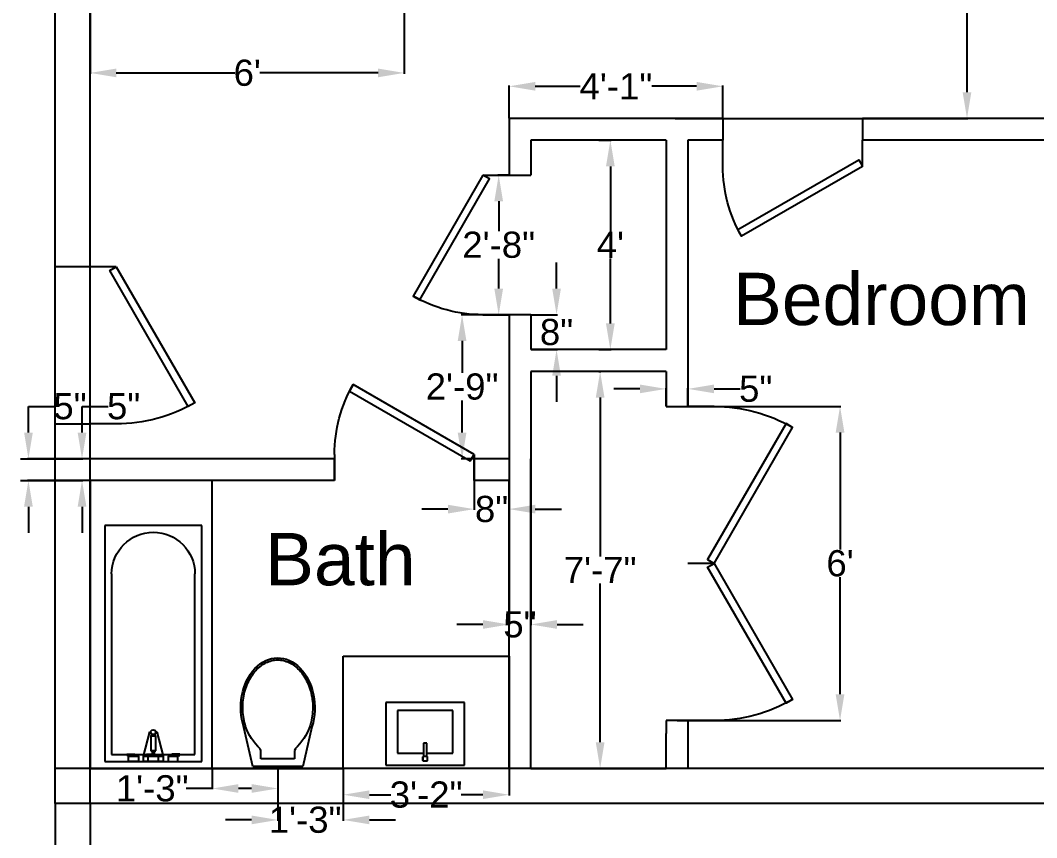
# Model space of a CAD drawing. Header units: inches. Extents: x 2169 to 3045, y 1192 to 2064.
# Drawn here: x 2633.8 to 2866.7, y 1686.7 to 1874.1 of the extents above; entities that cross this region are included whole.
import ezdxf

# ---------------------------------------------------------------- set-up
doc = ezdxf.new("R2010")
doc.units = ezdxf.units.IN
for name, color, linetype in [('A PLAN ANNO DIM', 9, 'Continuous'), ('A PLAN ANNO ROOM NAME', 4, 'Continuous'), ('A PLAN DOOR', 252, 'Continuous'), ('A PLAN DOOR SADDLE', 253, 'Continuous'), ('A PLAN PFIX', 1, 'Continuous'), ('A PLAN WALL EXTERIOR', 4, 'Continuous'), ('A PLAN WALL INTERIOR', 5, 'Continuous'), ('freecads.com', 7, 'Continuous')]:
    doc.layers.add(name, color=color, linetype=linetype)
doc.styles.get("Standard").update_dxf_attribs({"font": 'Arial.ttf'})
doc.dimstyles.get("Standard").update_dxf_attribs({"dimtxt": 6, "dimasz": 6, "dimexe": 0.18, "dimexo": 0.0625, "dimgap": 0.09, "dimtad": 0, "dimtih": 1, "dimtoh": 1, "dimdec": 4, "dimzin": 0, "dimdsep": 46, "dimlunit": 4, "dimtxsty": 'Standard', "dimcen": 0.1875, "dimadec": 0, "dimazin": 0, "dimtfac": 1, "dimtdec": 4, "dimtofl": 0, "dimtmove": 0, "dimatfit": 3, "dimfxl": 1, "dimtolj": 1, "dimtzin": 0, "dimarcsym": 0})

# ---------------------------------------------------------------- blocks, each defined once
blk = doc.blocks.new('*D41')
at = {"layer": 'A PLAN ANNO DIM', "color": 0, "lineweight": -2, "transparency": 16777216}
for p, q in [((2647.94, 1779.58), (2647.94, 1785.58)), ((2647.94, 1785.58), (2653.94, 1785.58)), ((2633.86, 1773.58), (2648.12, 1773.58)), ((2633.86, 1768.58), (2648.12, 1768.58)), ((2647.94, 1762.58), (2647.94, 1756.58))]:
    blk.add_line(p, q, dxfattribs=at)
at = {"layer": 'A PLAN ANNO DIM', "color": 0, "transparency": 16777216}
for points in [[(2646.94, 1779.58), (2648.94, 1779.58), (2647.94, 1773.58)], [(2646.94, 1762.58), (2648.94, 1762.58), (2647.94, 1768.58)]]:
    blk.add_solid(points, dxfattribs=at)
at = {"layer": 'Defpoints', "color": 0, "transparency": 16777216}
for p in [(2633.8, 1773.58), (2647.94, 1773.58), (2633.8, 1768.58)]:
    blk.add_point(p, dxfattribs=at)
at = {"layer": 'A PLAN ANNO DIM', "color": 0, "transparency": 16777216, "insert": (2657.48, 1785.58), "char_height": 6, "attachment_point": 5}
blk.add_mtext('\\A1;5"', dxfattribs=at)
blk = doc.blocks.new('*D83')
at = {"layer": 'A PLAN ANNO DIM', "color": 0, "lineweight": -2, "transparency": 16777216}
for p, q in [((2649.8, 1896.51), (2649.8, 1861.82)), ((2721.8, 1896.51), (2721.8, 1861.82)), ((2655.8, 1862), (2682.93, 1862)), ((2715.8, 1862), (2688.67, 1862))]:
    blk.add_line(p, q, dxfattribs=at)
at = {"layer": 'A PLAN ANNO DIM', "color": 0, "transparency": 16777216}
for points in [[(2655.8, 1863), (2655.8, 1861), (2649.8, 1862)], [(2715.8, 1863), (2715.8, 1861), (2721.8, 1862)]]:
    blk.add_solid(points, dxfattribs=at)
at = {"layer": 'Defpoints', "color": 0, "transparency": 16777216}
for p in [(2649.8, 1896.58), (2721.8, 1896.58), (2649.8, 1862)]:
    blk.add_point(p, dxfattribs=at)
at = {"layer": 'A PLAN ANNO DIM', "color": 0, "transparency": 16777216, "insert": (2685.8, 1862), "char_height": 6, "attachment_point": 5}
blk.add_mtext("\\A1;6'", dxfattribs=at)
blk = doc.blocks.new('*D85')
at = {"layer": 'A PLAN ANNO DIM', "color": 0, "lineweight": -2, "transparency": 16777216}
for p, q in [((2786.86, 1785.58), (2821.84, 1785.58)), ((2821.66, 1779.58), (2821.66, 1752.73)), ((2821.66, 1719.58), (2821.66, 1746.42)), ((2784.36, 1713.58), (2821.84, 1713.58))]:
    blk.add_line(p, q, dxfattribs=at)
at = {"layer": 'A PLAN ANNO DIM', "color": 0, "transparency": 16777216}
for points in [[(2820.66, 1779.58), (2822.66, 1779.58), (2821.66, 1785.58)], [(2820.66, 1719.58), (2822.66, 1719.58), (2821.66, 1713.58)]]:
    blk.add_solid(points, dxfattribs=at)
at = {"layer": 'Defpoints', "color": 0, "transparency": 16777216}
for p in [(2786.8, 1785.58), (2821.66, 1785.58), (2784.3, 1713.58)]:
    blk.add_point(p, dxfattribs=at)
at = {"layer": 'A PLAN ANNO DIM', "color": 0, "transparency": 16777216, "insert": (2821.66, 1749.58), "char_height": 6, "attachment_point": 5}
blk.add_mtext("\\A1;6'", dxfattribs=at)
blk = doc.blocks.new('*D86')
at = {"layer": 'A PLAN ANNO DIM', "color": 0, "lineweight": -2, "transparency": 16777216}
for p, q in [((2766.36, 1793.58), (2766.86, 1793.58)), ((2766.68, 1787.58), (2766.68, 1751.17)), ((2766.68, 1708.58), (2766.68, 1744.99)), ((2766.62, 1702.58), (2766.5, 1702.58))]:
    blk.add_line(p, q, dxfattribs=at)
at = {"layer": 'A PLAN ANNO DIM', "color": 0, "transparency": 16777216}
for points in [[(2765.68, 1787.58), (2767.68, 1787.58), (2766.68, 1793.58)], [(2765.68, 1708.58), (2767.68, 1708.58), (2766.68, 1702.58)]]:
    blk.add_solid(points, dxfattribs=at)
at = {"layer": 'Defpoints', "color": 0, "transparency": 16777216}
for p in [(2766.3, 1793.58), (2766.68, 1702.58), (2766.68, 1702.58)]:
    blk.add_point(p, dxfattribs=at)
at = {"layer": 'A PLAN ANNO DIM', "color": 0, "transparency": 16777216, "insert": (2766.68, 1748.08), "char_height": 6, "attachment_point": 5}
blk.add_mtext('\\A1;7\'-7"', dxfattribs=at)
blk = doc.blocks.new('*D87')
at = {"layer": 'A PLAN ANNO DIM', "color": 0, "lineweight": -2, "transparency": 16777216}
for p, q in [((2775.8, 1789.58), (2769.8, 1789.58)), ((2781.8, 1785.64), (2781.8, 1789.76)), ((2786.8, 1785.64), (2786.8, 1789.76)), ((2792.8, 1789.58), (2798.8, 1789.58))]:
    blk.add_line(p, q, dxfattribs=at)
at = {"layer": 'A PLAN ANNO DIM', "color": 0, "transparency": 16777216}
for points in [[(2775.8, 1790.58), (2775.8, 1788.58), (2781.8, 1789.58)], [(2792.8, 1790.58), (2792.8, 1788.58), (2786.8, 1789.58)]]:
    blk.add_solid(points, dxfattribs=at)
at = {"layer": 'Defpoints', "color": 0, "transparency": 16777216}
for p in [(2786.8, 1789.58), (2781.8, 1785.58), (2786.8, 1785.58)]:
    blk.add_point(p, dxfattribs=at)
at = {"layer": 'A PLAN ANNO DIM', "color": 0, "transparency": 16777216, "insert": (2802.34, 1789.58), "char_height": 6, "attachment_point": 5}
blk.add_mtext('\\A1;5"', dxfattribs=at)
blk = doc.blocks.new('*D88')
at = {"layer": 'A PLAN ANNO DIM', "color": 0, "lineweight": -2, "transparency": 16777216}
for p, q in [((2745.8, 1773.51), (2745.8, 1735.4)), ((2750.8, 1773.51), (2750.8, 1735.4)), ((2739.8, 1735.58), (2733.8, 1735.58)), ((2756.8, 1735.58), (2762.8, 1735.58))]:
    blk.add_line(p, q, dxfattribs=at)
at = {"layer": 'A PLAN ANNO DIM', "color": 0, "transparency": 16777216}
for points in [[(2739.8, 1736.58), (2739.8, 1734.58), (2745.8, 1735.58)], [(2756.8, 1736.58), (2756.8, 1734.58), (2750.8, 1735.58)]]:
    blk.add_solid(points, dxfattribs=at)
at = {"layer": 'Defpoints', "color": 0, "transparency": 16777216}
for p in [(2745.8, 1773.58), (2750.8, 1773.58), (2750.8, 1735.58)]:
    blk.add_point(p, dxfattribs=at)
at = {"layer": 'A PLAN ANNO DIM', "color": 0, "transparency": 16777216, "insert": (2748.3, 1735.58), "char_height": 6, "attachment_point": 5}
blk.add_mtext('\\A1;5"', dxfattribs=at)
blk = doc.blocks.new('*D89')
at = {"layer": 'A PLAN ANNO DIM', "color": 0, "lineweight": -2, "transparency": 16777216}
for p, q in [((2766.36, 1846.58), (2769.2, 1846.58)), ((2769.02, 1840.58), (2769.02, 1825.67)), ((2769.02, 1804.58), (2769.02, 1819.49)), ((2766.36, 1798.58), (2769.2, 1798.58))]:
    blk.add_line(p, q, dxfattribs=at)
at = {"layer": 'A PLAN ANNO DIM', "color": 0, "transparency": 16777216}
for points in [[(2768.02, 1840.58), (2770.02, 1840.58), (2769.02, 1846.58)], [(2768.02, 1804.58), (2770.02, 1804.58), (2769.02, 1798.58)]]:
    blk.add_solid(points, dxfattribs=at)
at = {"layer": 'Defpoints', "color": 0, "transparency": 16777216}
for p in [(2766.3, 1846.58), (2766.3, 1798.58), (2769.02, 1798.58)]:
    blk.add_point(p, dxfattribs=at)
at = {"layer": 'A PLAN ANNO DIM', "color": 0, "transparency": 16777216, "insert": (2769.02, 1822.58), "char_height": 6, "attachment_point": 5}
blk.add_mtext("\\A1;4'", dxfattribs=at)
blk = doc.blocks.new('*D90')
at = {"layer": 'A PLAN ANNO DIM', "color": 0, "lineweight": -2, "transparency": 16777216}
for p, q in [((2745.8, 1851.64), (2745.8, 1859.11)), ((2751.8, 1858.93), (2762.11, 1858.93)), ((2788.8, 1858.93), (2778.49, 1858.93)), ((2794.8, 1851.64), (2794.8, 1859.11))]:
    blk.add_line(p, q, dxfattribs=at)
at = {"layer": 'A PLAN ANNO DIM', "color": 0, "transparency": 16777216}
for points in [[(2751.8, 1859.93), (2751.8, 1857.93), (2745.8, 1858.93)], [(2788.8, 1859.93), (2788.8, 1857.93), (2794.8, 1858.93)]]:
    blk.add_solid(points, dxfattribs=at)
at = {"layer": 'Defpoints', "color": 0, "transparency": 16777216}
for p in [(2745.8, 1858.93), (2745.8, 1851.58), (2794.8, 1851.58)]:
    blk.add_point(p, dxfattribs=at)
at = {"layer": 'A PLAN ANNO DIM', "color": 0, "transparency": 16777216, "insert": (2770.3, 1858.93), "char_height": 6, "attachment_point": 5}
blk.add_mtext('\\A1;4\'-1"', dxfattribs=at)
blk = doc.blocks.new('*D91')
at = {"layer": 'A PLAN ANNO DIM', "color": 0, "lineweight": -2, "transparency": 16777216}
for p, q in [((2756.69, 1812.58), (2756.69, 1818.58)), ((2750.86, 1806.58), (2756.87, 1806.58)), ((2750.86, 1798.58), (2756.87, 1798.58)), ((2756.69, 1792.58), (2756.69, 1786.58))]:
    blk.add_line(p, q, dxfattribs=at)
at = {"layer": 'A PLAN ANNO DIM', "color": 0, "transparency": 16777216}
for points in [[(2755.69, 1812.58), (2757.69, 1812.58), (2756.69, 1806.58)], [(2755.69, 1792.58), (2757.69, 1792.58), (2756.69, 1798.58)]]:
    blk.add_solid(points, dxfattribs=at)
at = {"layer": 'Defpoints', "color": 0, "transparency": 16777216}
for p in [(2750.8, 1806.58), (2756.69, 1806.58), (2750.8, 1798.58)]:
    blk.add_point(p, dxfattribs=at)
at = {"layer": 'A PLAN ANNO DIM', "color": 0, "transparency": 16777216, "insert": (2756.69, 1802.58), "char_height": 6, "attachment_point": 5}
blk.add_mtext('\\A1;8"', dxfattribs=at)
blk = doc.blocks.new('*D92')
at = {"layer": 'A PLAN ANNO DIM', "color": 0, "lineweight": -2, "transparency": 16777216}
for p, q in [((2745.74, 1838.58), (2743.25, 1838.58)), ((2743.43, 1832.58), (2743.43, 1825.73)), ((2743.43, 1812.58), (2743.43, 1819.42)), ((2745.74, 1806.58), (2743.25, 1806.58))]:
    blk.add_line(p, q, dxfattribs=at)
at = {"layer": 'A PLAN ANNO DIM', "color": 0, "transparency": 16777216}
for points in [[(2742.43, 1832.58), (2744.43, 1832.58), (2743.43, 1838.58)], [(2742.43, 1812.58), (2744.43, 1812.58), (2743.43, 1806.58)]]:
    blk.add_solid(points, dxfattribs=at)
at = {"layer": 'Defpoints', "color": 0, "transparency": 16777216}
for p in [(2743.43, 1838.58), (2745.8, 1838.58), (2745.8, 1806.58)]:
    blk.add_point(p, dxfattribs=at)
at = {"layer": 'A PLAN ANNO DIM', "color": 0, "transparency": 16777216, "insert": (2743.43, 1822.58), "char_height": 6, "attachment_point": 5}
blk.add_mtext('\\A1;2\'-8"', dxfattribs=at)
blk = doc.blocks.new('*D93')
at = {"layer": 'A PLAN ANNO DIM', "color": 0, "lineweight": -2, "transparency": 16777216}
for p, q in [((2745.74, 1806.58), (2734.86, 1806.58)), ((2735.04, 1800.58), (2735.04, 1793.23)), ((2735.04, 1779.58), (2735.04, 1786.92)), ((2745.74, 1773.58), (2734.86, 1773.58))]:
    blk.add_line(p, q, dxfattribs=at)
at = {"layer": 'A PLAN ANNO DIM', "color": 0, "transparency": 16777216}
for points in [[(2734.04, 1800.58), (2736.04, 1800.58), (2735.04, 1806.58)], [(2734.04, 1779.58), (2736.04, 1779.58), (2735.04, 1773.58)]]:
    blk.add_solid(points, dxfattribs=at)
at = {"layer": 'Defpoints', "color": 0, "transparency": 16777216}
for p in [(2745.8, 1806.58), (2735.04, 1773.58), (2745.8, 1773.58)]:
    blk.add_point(p, dxfattribs=at)
at = {"layer": 'A PLAN ANNO DIM', "color": 0, "transparency": 16777216, "insert": (2735.04, 1790.08), "char_height": 6, "attachment_point": 5}
blk.add_mtext('\\A1;2\'-9"', dxfattribs=at)
blk = doc.blocks.new('*D94')
at = {"layer": 'A PLAN ANNO DIM', "color": 0, "lineweight": -2, "transparency": 16777216}
for p, q in [((2737.8, 1768.51), (2737.8, 1761.84)), ((2745.8, 1768.51), (2745.8, 1761.84)), ((2731.8, 1762.02), (2725.8, 1762.02)), ((2751.8, 1762.02), (2757.8, 1762.02))]:
    blk.add_line(p, q, dxfattribs=at)
at = {"layer": 'A PLAN ANNO DIM', "color": 0, "transparency": 16777216}
for points in [[(2731.8, 1763.02), (2731.8, 1761.02), (2737.8, 1762.02)], [(2751.8, 1763.02), (2751.8, 1761.02), (2745.8, 1762.02)]]:
    blk.add_solid(points, dxfattribs=at)
at = {"layer": 'Defpoints', "color": 0, "transparency": 16777216}
for p in [(2737.8, 1768.58), (2745.8, 1768.58), (2737.8, 1762.02)]:
    blk.add_point(p, dxfattribs=at)
at = {"layer": 'A PLAN ANNO DIM', "color": 0, "transparency": 16777216, "insert": (2741.8, 1762.02), "char_height": 6, "attachment_point": 5}
blk.add_mtext('\\A1;8"', dxfattribs=at)
blk = doc.blocks.new('Toilet 065')
at = {"layer": 'freecads.com'}
for p, q in [((261760.7, 272738.4), (261710.6, 272524.6)), ((262033.6, 272738.4), (261760.7, 272738.4)), ((262084.6, 272521.1), (262033.6, 272738.4)), ((261989.2, 272695.9), (261804.3, 272695.9)), ((261804.3, 272695.9), (261804.3, 272650.1)), ((261989.2, 272650.1), (261989.2, 272695.9)), ((261800.7, 272641.5), (261800.6, 272641.4)), ((261804.3, 272650.1), (261800.7, 272641.5)), ((261993.5, 272641.5), (261989.2, 272650.1)), ((261993.4, 272641.4), (261993.5, 272641.5))]:
    blk.add_line(p, q, dxfattribs=at)
for centre, start, end in [((262023.8, 272407.3), 133.6318, 159.5865), ((261769.8, 272407.3), 20.4135, 46.3682)]:
    blk.add_arc(centre, 323.4, start, end, dxfattribs=at)
blk.add_ellipse((261897, 272415.8), major_axis=(0, -272.8), ratio=0.74463, start_param=4.302209, end_param=8.249905, dxfattribs=at)
blk.add_open_spline([(261720.7, 272520.1), (261718.7, 272513.3), (261716.4, 272505.3), (261711, 272482.8), (261708.5, 272468.1), (261705.3, 272438.3), (261704.7, 272423.2), (261705.3, 272393.1), (261706.6, 272378.1), (261711, 272348.6), (261714.2, 272334.1), (261722.3, 272306.1), (261727.2, 272292.6), (261738.7, 272267), (261745.2, 272254.8), (261759.7, 272232.3), (261767.7, 272221.9), (261784.7, 272203.1), (261793.7, 272194.7), (261812.7, 272180.2), (261822.6, 272174.1), (261843, 272164.2), (261853.4, 272160.5), (261874.6, 272155.4), (261885.3, 272154.1), (261906.7, 272154), (261917.4, 272155.1), (261938.6, 272159.9), (261949.1, 272163.5), (261969.5, 272173.1), (261979.5, 272179), (261998.5, 272193.3), (262007.7, 272201.5), (262024.8, 272220), (262032.8, 272230.3), (262047.5, 272252.7), (262054.1, 272264.7), (262065.8, 272290.2), (262070.8, 272303.6), (262079.1, 272331.5), (262082.4, 272345.9), (262087.1, 272375.3), (262088.5, 272390.3), (262089.3, 272420.4), (262088.8, 272435.5), (262085.9, 272465.4), (262083.5, 272480.1), (262078.3, 272502.3), (262076.2, 272510.1), (262073.3, 272520.1)], degree=3, knots=[4.302209, 4.302209, 4.302209, 4.302209, 4.399567, 4.399567, 4.570324, 4.570324, 4.741082, 4.741082, 4.91184, 4.91184, 5.082597, 5.082597, 5.253355, 5.253355, 5.424112, 5.424112, 5.59487, 5.59487, 5.765627, 5.765627, 5.936385, 5.936385, 6.107142, 6.107142, 6.2779, 6.2779, 6.448657, 6.448657, 6.619415, 6.619415, 6.790172, 6.790172, 6.96093, 6.96093, 7.131688, 7.131688, 7.302445, 7.302445, 7.473203, 7.473203, 7.64396, 7.64396, 7.814718, 7.814718, 7.985475, 7.985475, 8.156233, 8.156233, 8.249905, 8.249905, 8.249905, 8.249905], dxfattribs=at)
blk = doc.blocks.new('*D95')
at = {"layer": 'A PLAN ANNO DIM', "color": 0, "lineweight": -2, "transparency": 16777216}
for p, q in [((2692.8, 1702.51), (2692.8, 1690.61)), ((2707.8, 1702.51), (2707.8, 1690.61)), ((2686.8, 1690.79), (2680.8, 1690.79)), ((2713.8, 1690.79), (2719.8, 1690.79))]:
    blk.add_line(p, q, dxfattribs=at)
at = {"layer": 'A PLAN ANNO DIM', "color": 0, "transparency": 16777216}
for points in [[(2686.8, 1691.79), (2686.8, 1689.79), (2692.8, 1690.79)], [(2713.8, 1691.79), (2713.8, 1689.79), (2707.8, 1690.79)]]:
    blk.add_solid(points, dxfattribs=at)
at = {"layer": 'Defpoints', "color": 0, "transparency": 16777216}
for p in [(2692.8, 1702.58), (2707.8, 1702.58), (2707.8, 1690.79)]:
    blk.add_point(p, dxfattribs=at)
at = {"layer": 'A PLAN ANNO DIM', "color": 0, "transparency": 16777216, "insert": (2699.07, 1690.79), "char_height": 6, "attachment_point": 5}
blk.add_mtext('\\A1;1\'-3"', dxfattribs=at)
blk = doc.blocks.new('*D96')
at = {"layer": 'A PLAN ANNO DIM', "color": 0, "lineweight": -2, "transparency": 16777216}
for p, q in [((2707.8, 1702.51), (2707.8, 1696.38)), ((2745.8, 1702.51), (2745.8, 1696.38)), ((2713.8, 1696.56), (2718.74, 1696.56)), ((2739.8, 1696.56), (2734.86, 1696.56))]:
    blk.add_line(p, q, dxfattribs=at)
at = {"layer": 'A PLAN ANNO DIM', "color": 0, "transparency": 16777216}
for points in [[(2713.8, 1697.56), (2713.8, 1695.56), (2707.8, 1696.56)], [(2739.8, 1697.56), (2739.8, 1695.56), (2745.8, 1696.56)]]:
    blk.add_solid(points, dxfattribs=at)
at = {"layer": 'Defpoints', "color": 0, "transparency": 16777216}
for p in [(2707.8, 1702.58), (2745.8, 1702.58), (2745.8, 1696.56)]:
    blk.add_point(p, dxfattribs=at)
at = {"layer": 'A PLAN ANNO DIM', "color": 0, "transparency": 16777216, "insert": (2726.8, 1696.56), "char_height": 6, "attachment_point": 5}
blk.add_mtext('\\A1;3\'-2"', dxfattribs=at)
blk = doc.blocks.new('Sink 002')
at = {"layer": 'freecads.com'}
for p, q in [((-161.8, 221.3, 3732.1), (238.2, 221.3, 3732.1)), ((-161.8, -96.4, 3732.1), (-161.8, 221.3, 3732.1)), ((238.2, 221.3, 3732.1), (238.2, -96.4, 3732.1)), ((-102.6, 159.4, 3732.1), (29.8, 159.4, 3732.1)), ((-102.6, -57, 3732.1), (-102.6, 159.4, 3732.1)), ((46.7, 159.4, 3732.1), (179, 159.4, 3732.1)), ((179, 159.4, 3732.1), (179, -57, 3732.1)), ((238.2, -96.4, 3732.1), (-161.8, -96.4, 3732.1)), ((179, -57, 3732.1), (-102.6, -57, 3732.1))]:
    blk.add_line(p, q, dxfattribs=at)
at = {"layer": 'freecads.com', "ltscale": 10}
for p, q in [((26.9, 199.7, 3732.1), (49.5, 199.7, 3732.1)), ((26.9, 177.2, 3732.1), (26.9, 199.7, 3732.1)), ((26.9, 197.2, 3732.1), (26.9, 179.1, 3732.1)), ((49.5, 177.2, 3732.1), (26.9, 177.2, 3732.1)), ((29.8, 109, 3732.1), (29.8, 177.2, 3732.1)), ((46.7, 177.2, 3732.1), (46.7, 109, 3732.1)), ((49.5, 199.7, 3732.1), (49.5, 177.2, 3732.1)), ((46.7, 109, 3732.1), (29.8, 109, 3732.1))]:
    blk.add_line(p, q, dxfattribs=at)
blk = doc.blocks.new('Bathtub 001')
at = {"layer": 'freecads.com'}
for p, q in [((31394, 20819.7), (31394, 22619.7)), ((31394, 22619.7), (32135.1, 22619.7)), ((32135.1, 22619.7), (32135.1, 20819.7)), ((31446.9, 21190.3), (31446.9, 22566.8)), ((31446.9, 22566.8), (32082.2, 22566.8)), ((32082.2, 22566.8), (32082.2, 21190.3)), ((32135.1, 20819.7), (31394, 20819.7))]:
    blk.add_line(p, q, dxfattribs=at)
at = {"layer": 'freecads.com', "ltscale": 2}
for p, q in [((31652.5, 22619.7), (31576.6, 22619.7)), ((31576.6, 22619.7), (31576.6, 22578.8)), ((31652.5, 22578.8), (31652.5, 22619.7)), ((31840.5, 22619.7), (31688.6, 22619.7)), ((31688.6, 22619.7), (31688.6, 22578.8)), ((31802.5, 22619.7), (31726.6, 22619.7)), ((31726.6, 22619.7), (31726.6, 22578.8)), ((31802.5, 22578.8), (31802.5, 22619.7)), ((31840.5, 22578.8), (31840.5, 22619.7)), ((31876.6, 22619.7), (31952.5, 22619.7)), ((31876.6, 22578.8), (31876.6, 22619.7)), ((31952.5, 22619.7), (31952.5, 22578.8)), ((31623.3, 22574.2), (31563, 22574.2)), ((31563, 22574.2), (31563, 22564.3)), ((31563, 22564.3), (31623.3, 22564.3)), ((31576.6, 22578.8), (31652.5, 22578.8)), ((31649.8, 22578.8), (31578.6, 22578.8)), ((31578.6, 22578.8), (31578.6, 22574.1)), ((31578.6, 22574.1), (31649.8, 22574.1)), ((31605.8, 22574.1), (31605.8, 22564.3)), ((31623.3, 22564.3), (31623.3, 22574.2)), ((31649.8, 22574.1), (31649.8, 22578.8)), ((31840.5, 22578.8), (31688.6, 22578.8)), ((31688.6, 22578.8), (31738.7, 22392.6)), ((31688.6, 22578.8), (31840.5, 22578.8)), ((31773.3, 22574.2), (31713, 22574.2)), ((31713, 22574.2), (31713, 22564.3)), ((31713, 22564.3), (31773.3, 22564.3)), ((31726.6, 22578.8), (31802.5, 22578.8)), ((31799.8, 22578.8), (31728.6, 22578.8)), ((31728.6, 22578.8), (31728.6, 22574.1)), ((31728.6, 22574.1), (31799.8, 22574.1)), ((31745.8, 22537.7), (31783.3, 22537.7)), ((31745.8, 22424), (31745.8, 22537.7)), ((31755.8, 22574.1), (31755.8, 22564.3)), ((31755.8, 22560.6), (31773.3, 22560.6)), ((31755.8, 22550.7), (31755.8, 22560.6)), ((31773.3, 22550.7), (31755.8, 22550.7)), ((31755.8, 22547.6), (31773.3, 22547.6)), ((31755.8, 22537.7), (31755.8, 22547.6)), ((31773.3, 22537.7), (31755.8, 22537.7)), ((31773.3, 22564.3), (31773.3, 22574.2)), ((31773.3, 22560.6), (31773.3, 22550.7)), ((31773.3, 22547.6), (31773.3, 22537.7)), ((31783.3, 22537.7), (31783.3, 22424)), ((31790.4, 22392.6), (31840.5, 22578.8)), ((31799.8, 22574.1), (31799.8, 22578.8)), ((31952.5, 22578.8), (31876.6, 22578.8)), ((31879.3, 22574.1), (31879.3, 22578.8)), ((31879.3, 22578.8), (31950.5, 22578.8)), ((31950.5, 22574.1), (31879.3, 22574.1)), ((31905.8, 22574.2), (31966.1, 22574.2)), ((31905.8, 22564.3), (31905.8, 22574.2)), ((31966.1, 22564.3), (31905.8, 22564.3)), ((31923.3, 22574.1), (31923.3, 22564.3)), ((31950.5, 22578.8), (31950.5, 22574.1)), ((31966.1, 22574.2), (31966.1, 22564.3)), ((31738.7, 22392.6), (31745.4, 22392.6)), ((31754.6, 22414), (31745.4, 22395.2)), ((31745.4, 22395.2), (31745.7, 22395.2)), ((31754.6, 22414), (31745.8, 22424)), ((31745.8, 22424), (31783.3, 22424)), ((31783.3, 22424), (31745.8, 22424)), ((31773.3, 22414), (31754.6, 22414)), ((31773.3, 22414), (31754.6, 22414)), ((31783.3, 22424), (31773.3, 22414)), ((31783.7, 22395.2), (31773.3, 22414)), ((31783.4, 22395.2), (31783.7, 22395.2)), ((31783.7, 22392.6), (31790.4, 22392.6))]:
    blk.add_line(p, q, dxfattribs=at)
at = {"layer": 'freecads.com'}
blk.add_arc((31764.6, 21190.3), 317.6, 180, 0, dxfattribs=at)
at = {"layer": 'freecads.com', "ltscale": 2}
blk.add_ellipse((31764.6, 22392.6), major_axis=(-19.2, 0), ratio=0.730626, start_param=6.096413, end_param=9.61155, dxfattribs=at)
blk = doc.blocks.new('*D100')
at = {"layer": 'A PLAN ANNO DIM', "color": 0, "lineweight": -2, "transparency": 16777216}
for p, q in [((2783.86, 1995.58), (2850.94, 1995.58)), ((2850.76, 1989.58), (2850.76, 1926.68)), ((2850.76, 1857.58), (2850.76, 1920.47)), ((2783.86, 1851.58), (2850.94, 1851.58))]:
    blk.add_line(p, q, dxfattribs=at)
at = {"layer": 'A PLAN ANNO DIM', "color": 0, "transparency": 16777216}
for points in [[(2849.76, 1989.58), (2851.76, 1989.58), (2850.76, 1995.58)], [(2849.76, 1857.58), (2851.76, 1857.58), (2850.76, 1851.58)]]:
    blk.add_solid(points, dxfattribs=at)
at = {"layer": 'Defpoints', "color": 0, "transparency": 16777216}
for p in [(2783.8, 1995.58), (2783.8, 1851.58), (2850.76, 1851.58)]:
    blk.add_point(p, dxfattribs=at)
at = {"layer": 'A PLAN ANNO DIM', "color": 0, "transparency": 16777216, "insert": (2850.76, 1923.58), "char_height": 6, "attachment_point": 5}
blk.add_mtext("\\A1;12'", dxfattribs=at)
blk = doc.blocks.new('*U36')
for p, q in [((0, 0), (0, -6)), ((32, 0), (32, -6))]:
    blk.add_line(p, q)
blk.add_lwpolyline([(0, 0), (27.71, 16), (28.59, 14.48), (0.87, -1.52)], close=True)
blk.add_arc((0, 0), 32, 0, 30)
blk = doc.blocks.new('*U37')
for p, q in [((0, 0), (0, 6)), ((32, 0), (32, 6))]:
    blk.add_line(p, q)
blk.add_lwpolyline([(0, 0), (27.71, -16), (28.59, -14.48), (0.87, 1.52)], close=True)
blk.add_arc((0, 0), 32, 330, 0)
blk = doc.blocks.new('*U38')
for p, q in [((0, 0), (0, -6)), ((32, 0), (32, -6))]:
    blk.add_line(p, q)
blk.add_lwpolyline([(0, 0), (27.71, 16), (28.59, 14.48), (0.88, -1.52)], close=True)
blk.add_arc((0, 0), 32, 0, 30)
blk = doc.blocks.new('*U39')
for p, q in [((0, 0), (0, -6)), ((-36, 0), (-36, -6))]:
    blk.add_line(p, q)
blk.add_lwpolyline([(0, 0), (-31.18, 18), (-32.05, 16.48), (-0.88, -1.52)], close=True)
blk.add_arc((0, 0), 36, 150, 180)
blk = doc.blocks.new('*U40')
for p, q in [((0, 0), (0, -6)), ((36, 0), (36, -6))]:
    blk.add_line(p, q)
blk.add_lwpolyline([(0, 0), (31.18, 18), (32.05, 16.48), (0.88, -1.52)], close=True)
blk.add_arc((0, 0), 36, 0, 30)
blk = doc.blocks.new('*D101')
at = {"layer": 'A PLAN ANNO DIM', "color": 0, "lineweight": -2, "transparency": 16777216}
for p, q in [((2635.66, 1779.58), (2635.66, 1785.58)), ((2635.66, 1785.58), (2641.66, 1785.58)), ((2649.74, 1773.58), (2635.48, 1773.58)), ((2649.74, 1768.58), (2635.48, 1768.58)), ((2635.66, 1762.58), (2635.66, 1756.58))]:
    blk.add_line(p, q, dxfattribs=at)
at = {"layer": 'A PLAN ANNO DIM', "color": 0, "transparency": 16777216}
for points in [[(2634.66, 1779.58), (2636.66, 1779.58), (2635.66, 1773.58)], [(2634.66, 1762.58), (2636.66, 1762.58), (2635.66, 1768.58)]]:
    blk.add_solid(points, dxfattribs=at)
at = {"layer": 'Defpoints', "color": 0, "transparency": 16777216}
for p in [(2635.66, 1773.58), (2649.8, 1773.58), (2649.8, 1768.58)]:
    blk.add_point(p, dxfattribs=at)
at = {"layer": 'A PLAN ANNO DIM', "color": 0, "transparency": 16777216, "insert": (2645.19, 1785.58), "char_height": 6, "attachment_point": 5}
blk.add_mtext('\\A1;5"', dxfattribs=at)
blk = doc.blocks.new('*D119')
at = {"layer": 'A PLAN ANNO DIM', "color": 0, "lineweight": -2, "transparency": 16777216}
for p, q in [((2677.8, 1702.51), (2677.8, 1697.81)), ((2692.8, 1702.51), (2692.8, 1697.81)), ((2677.8, 1697.99), (2671.8, 1697.99)), ((2686.8, 1697.99), (2683.8, 1697.99))]:
    blk.add_line(p, q, dxfattribs=at)
at = {"layer": 'A PLAN ANNO DIM', "color": 0, "transparency": 16777216}
for points in [[(2683.8, 1698.99), (2683.8, 1696.99), (2677.8, 1697.99)], [(2686.8, 1698.99), (2686.8, 1696.99), (2692.8, 1697.99)]]:
    blk.add_solid(points, dxfattribs=at)
at = {"layer": 'Defpoints', "color": 0, "transparency": 16777216}
for p in [(2677.8, 1702.58), (2692.8, 1702.58), (2677.8, 1697.99)]:
    blk.add_point(p, dxfattribs=at)
at = {"layer": 'A PLAN ANNO DIM', "color": 0, "transparency": 16777216, "insert": (2664.02, 1697.99), "char_height": 6, "attachment_point": 5}
blk.add_mtext('\\A1;1\'-3"', dxfattribs=at)

msp = doc.modelspace()

# ---------------------------------------------------------------- linework, layer by layer
at = {"layer": 'A PLAN ANNO ROOM NAME'}
for p, q in [((2941.80012, 1702.57518), (2641.80012, 1702.57518)), ((2941.80012, 1694.57518), (2641.80012, 1694.57518)), ((2941.80012, 1694.57518), (2641.80012, 1694.57518))]:
    msp.add_line(p, q, dxfattribs=at)
at = {"layer": 'A PLAN DOOR SADDLE'}
for p, q in [((2649.80012, 1817.57518), (2641.80012, 1817.57518)), ((2649.80012, 1781.57518), (2649.80012, 1817.57518)), ((2641.80012, 1781.57518), (2649.80012, 1781.57518))]:
    msp.add_line(p, q, dxfattribs=at)
at = {"layer": 'A PLAN PFIX'}
for p, q in [((2677.80012, 1768.57518), (2649.80012, 1768.57518)), ((2649.80012, 1768.57518), (2649.80012, 1702.57518)), ((2677.80012, 1702.57518), (2677.80012, 1768.57518)), ((2707.80012, 1702.57518), (2707.80012, 1728.30474)), ((2707.80012, 1728.30474), (2745.80012, 1728.30474)), ((2745.80012, 1728.30474), (2745.80012, 1702.57518)), ((2649.80012, 1702.57518), (2677.80012, 1702.57518)), ((2677.80012, 1702.57518), (2692.80012, 1702.57518)), ((2692.80012, 1702.57518), (2707.80012, 1702.57518))]:
    msp.add_line(p, q, dxfattribs=at)
at = {"layer": 'A PLAN WALL EXTERIOR'}
for p, q in [((2641.80012, 1694.57518), (2641.80012, 2007.57518)), ((2649.80012, 1694.57518), (2649.80012, 1995.57518)), ((2641.80012, 1694.57518), (2641.80012, 1381.57518)), ((2649.80012, 1694.57518), (2649.80012, 1393.57518))]:
    msp.add_line(p, q, dxfattribs=at)
at = {"layer": 'A PLAN WALL INTERIOR'}
for p, q in [((2794.80012, 1851.57518), (2745.80012, 1851.57518)), ((2745.80012, 1851.57518), (2745.80012, 1838.57518)), ((2794.80012, 1851.57518), (2794.80012, 1846.57518)), ((2929.80012, 1851.57518), (2826.80012, 1851.57518)), ((2826.80012, 1851.57518), (2826.80012, 1846.57518)), ((2781.80012, 1846.57518), (2750.80012, 1846.57518)), ((2750.80012, 1846.57518), (2750.80012, 1838.57518)), ((2781.80012, 1846.57518), (2781.80012, 1798.57518)), ((2794.80012, 1846.57518), (2786.80012, 1846.57518)), ((2786.80012, 1846.57518), (2786.80012, 1798.57518)), ((2929.80012, 1846.57518), (2826.80012, 1846.57518)), ((2745.80012, 1838.57518), (2750.80012, 1838.57518)), ((2745.80012, 1806.57518), (2745.80012, 1773.57518)), ((2750.80012, 1806.57518), (2745.80012, 1806.57518)), ((2750.80012, 1806.57518), (2750.80012, 1798.57518)), ((2781.80012, 1798.57518), (2750.80012, 1798.57518)), ((2786.80012, 1798.57518), (2786.80012, 1793.57518)), ((2750.80012, 1793.57518), (2750.80012, 1773.57518)), ((2781.80012, 1793.57518), (2750.80012, 1793.57518)), ((2781.80012, 1793.57518), (2781.80012, 1785.57518)), ((2786.80012, 1793.57518), (2786.80012, 1785.57518)), ((2781.80012, 1785.57518), (2786.80012, 1785.57518)), ((2705.80012, 1773.57518), (2649.80012, 1773.57518)), ((2705.80012, 1768.57518), (2705.80012, 1773.57518)), ((2745.80012, 1773.57518), (2737.80012, 1773.57518)), ((2737.80012, 1768.57518), (2737.80012, 1773.57518)), ((2750.80012, 1702.57518), (2750.80012, 1773.57518)), ((2705.80012, 1768.57518), (2649.80012, 1768.57518)), ((2745.80012, 1768.57518), (2737.80012, 1768.57518)), ((2745.80012, 1702.57518), (2745.80012, 1768.57518)), ((2786.80012, 1713.57518), (2781.80012, 1713.57518)), ((2781.80012, 1713.57518), (2781.80012, 1710.59979)), ((2786.80012, 1713.57518), (2786.80012, 1702.57518)), ((2781.80012, 1702.57518), (2781.80012, 1710.59979)), ((2750.80012, 1702.57518), (2781.80012, 1702.57518))]:
    msp.add_line(p, q, dxfattribs=at)

# ---------------------------------------------------------------- block references
at = {"layer": 'A PLAN ANNO DIM', "xscale": -1}
msp.add_blockref('*U37', (2826.80012, 1840.57518), dxfattribs=at)
at = {"layer": 'A PLAN ANNO DIM', "xscale": -1, "rotation": 270}
for name in ['*U40', '*U39']:
    msp.add_blockref(name, (2792.80012, 1749.57518), dxfattribs=at)
at = {"layer": 'A PLAN DOOR', "xscale": -1}
for name, p, rotation in [('*U38', (2739.80012, 1838.57518), 90), ('*U39', (2655.80012, 1817.57518), 270)]:
    msp.add_blockref(name, p, dxfattribs=dict(at, rotation=rotation))
msp.add_blockref('*U36', (2737.80012, 1774.57518), dxfattribs=at)
at = {"layer": 'A PLAN PFIX', "rotation": 180}
for name, p, xscale, yscale, zscale in [('Bathtub 001', (1708.9741, 2384.44382), -0.03007444774919357, 0.03007444774919357, 0.03007444774919357), ('Toilet 065', (-8249.45808, 13098.26559), -0.04178077129420097, 0.04178077129420097, 0.04178077129420097), ('Sink 002', (2724.84402, 1713.31288, -168.46305), -0.04513894316020234, 0.04513894316020234, 0.04513894316020234)]:
    msp.add_blockref(name, p, dxfattribs=dict(at, xscale=xscale, yscale=yscale, zscale=zscale))

# ---------------------------------------------------------------- texts
at = {"layer": 'A PLAN ANNO ROOM NAME', "char_height": 12}
for s, insert, attachment_point in [('Bedroom', (2865.15103, 1816.20172), 3), ('Bath', (2689.90756, 1756.56081), 1)]:
    msp.add_mtext_dynamic_manual_height_columns(s, width=48.6996659, gutter_width=12.5, heights=[0], dxfattribs=dict(at, insert=insert, attachment_point=attachment_point))

# ---------------------------------------------------------------- dimensions: what is measured, and where the dimension line sits
at = {"layer": 'A PLAN ANNO DIM'}
for base, p1, p2, angle, picture, middle in [((2850.76312, 1851.57518), (2783.80012, 1995.57518), (2783.80012, 1851.57518), 90, '*D100', (2850.76312, 1923.57518)), ((2649.80012, 1861.99861), (2721.80012, 1896.57518), (2649.80012, 1896.57518), 180, '*D83', (2685.80012, 1861.99861)), ((2745.80012, 1858.93391), (2794.80012, 1851.57518), (2745.80012, 1851.57518), 180, '*D90', (2770.30012, 1858.93391)), ((2769.02085, 1798.57518), (2766.30012, 1846.57518), (2766.30012, 1798.57518), 90, '*D89', (2769.02085, 1822.57518)), ((2743.42578, 1838.57518), (2745.80012, 1806.57518), (2745.80012, 1838.57518), 90, '*D92', (2743.42578, 1822.57518)), ((2756.68651, 1806.57518), (2750.80012, 1798.57518), (2750.80012, 1806.57518), 90, '*D91', (2756.68651, 1802.57518)), ((2766.68012, 1702.57518), (2766.30012, 1793.57518), (2766.68012, 1702.57518), 90, '*D86', (2766.68012, 1748.07518)), ((2786.80012, 1789.57518), (2781.80012, 1785.57518), (2786.80012, 1785.57518), 180, '*D87', (2802.33827, 1789.57518)), ((2677.80012, 1697.98501), (2692.80012, 1702.57518), (2677.80012, 1702.57518), 180, '*D119', (2664.01776, 1697.98501)), ((2745.80012, 1696.56161), (2707.80012, 1702.57518), (2745.80012, 1702.57518), 180, '*D96', (2726.80012, 1696.56161))]:
    dim = msp.add_linear_dim(base=base, p1=p1, p2=p2, angle=angle, dimstyle='Standard', dxfattribs=at)
    dim.commit()
    dim.dimension.update_dxf_attribs({"geometry": picture, "text_midpoint": middle})
for base, p1, p2, angle, picture, middle in [((2735.04192, 1773.57518), (2745.80012, 1806.57518), (2745.80012, 1773.57518), 90, '*D93', (2735.04192, 1790.07518)), ((2821.6557, 1785.57518), (2784.30012, 1713.57518), (2786.80012, 1785.57518), 90, '*D85', (2821.6557, 1749.57518)), ((2750.80012, 1735.57518), (2745.80012, 1773.57518), (2750.80012, 1773.57518), 180, '*D88', (2748.30012, 1735.57518)), ((2737.80012, 1762.02182), (2745.80012, 1768.57518), (2737.80012, 1768.57518), 180, '*D94', (2741.80012, 1762.02182)), ((2707.80012, 1690.79427), (2692.80012, 1702.57518), (2707.80012, 1702.57518), 180, '*D95', (2699.06733, 1690.79427))]:
    dim = msp.add_linear_dim(base=base, p1=p1, p2=p2, angle=angle, dimstyle='Standard', dxfattribs=at)
    dim.commit()
    dim.dimension.update_dxf_attribs({"geometry": picture, "text_midpoint": middle, "dimtype": 160})
for p1, p2, distance, picture, middle in [((2633.80012, 1768.57518), (2633.80012, 1773.57518), -14.14443, '*D41', (2657.48271, 1785.57518)), ((2649.80012, 1768.57518), (2649.80012, 1773.57518), 14.14443, '*D101', (2645.19384, 1785.57518))]:
    dim = msp.add_aligned_dim(p1=p1, p2=p2, distance=distance, dimstyle='Standard', dxfattribs=at)
    dim.commit()
    dim.dimension.update_dxf_attribs({"geometry": picture, "text_midpoint": middle})

doc.saveas('drawing.dxf')
